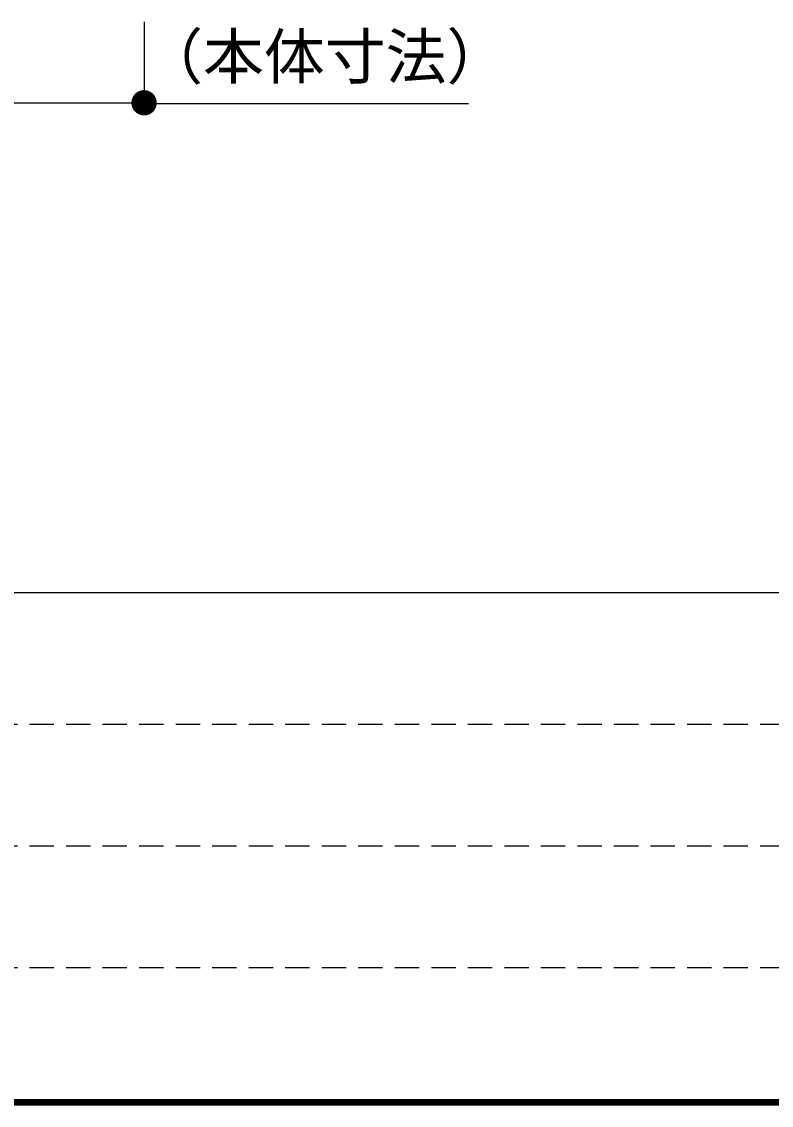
# Model space of a CAD drawing. Units: millimetres, scale not verified. Extents: x -8093 to 8093, y -5792 to 5792.
# Drawn here: x -4119 to -3010, y -5792 to -4189 of the extents above; entities that cross this region are included whole.
import ezdxf
from ezdxf.enums import TextEntityAlignment as Align

# ---------------------------------------------------------------- set-up
doc = ezdxf.new("R2010")
doc.units = ezdxf.units.MM
doc.header["$LTSCALE"] = 30
doc.linetypes.add('DASHED1', pattern=[1.8, 1.2, -0.6])
doc.layers.add('0-0_Axis_waku', color=7, linetype='Continuous', lineweight=25)
doc.layers.add('0-4_00クル-フ-6寸法', color=132, linetype='Continuous', lineweight=25)
doc.styles.add('ＭＳ ゴシック', font='')
doc.styles.get('ＭＳ ゴシック').set_extended_font_data('MS Gothic')

msp = doc.modelspace()

# ---------------------------------------------------------------- linework, layer by layer
at = {"layer": '0-0_Axis_waku'}
for p, q in [((-8085, -5034), (8085, -5034)), ((8087.4, -5786.4), (-8087.4, -5786.4)), ((8086.8, -5785.8), (-8086.8, -5785.8)), ((8086.2, -5785.2), (-8086.2, -5785.2)), ((8085.6, -5784.6), (-8085.6, -5784.6)), ((-8085, -5784), (8085, -5784)), ((8093.4, -5792.4), (-8093.4, -5792.4)), ((8092.8, -5791.8), (-8092.8, -5791.8)), ((8092.2, -5791.2), (-8092.2, -5791.2)), ((8091.6, -5790.6), (-8091.6, -5790.6)), ((8091, -5790), (-8091, -5790)), ((8090.4, -5789.4), (-8090.4, -5789.4)), ((8089.8, -5788.8), (-8089.8, -5788.8)), ((8089.2, -5788.2), (-8089.2, -5788.2)), ((8088.6, -5787.6), (-8088.6, -5787.6)), ((8088, -5787), (-8088, -5787))]:
    msp.add_line(p, q, dxfattribs=at)
at = {"layer": '0-0_Axis_waku', "linetype": 'DASHED1'}
for p, q in [((-75, -5229), (-8085, -5229)), ((-75, -5409), (-8085, -5409)), ((-75, -5589), (-8085, -5589))]:
    msp.add_line(p, q, dxfattribs=at)
at = {"layer": '0-4_00クル-フ-6寸法', "color": 4}
for p, q in [((-3937.71, -4189.37), (-3937.71, -4309.37)), ((-4502.91, -4309.37), (-3937.71, -4309.37)), ((-3937.71, -4310.43), (-3457.87, -4310.43))]:
    msp.add_line(p, q, dxfattribs=at)
at = {"layer": '0-4_00クル-フ-6寸法'}
for points in [[(-3937.71, -4309.37), (-3951.38, -4296.53), (-3949.66, -4294.92)], [(-3937.71, -4309.37), (-3949.66, -4294.92), (-3947.76, -4293.54)], [(-3937.71, -4309.37), (-3947.76, -4293.54), (-3945.7, -4292.4)], [(-3937.71, -4309.37), (-3945.7, -4292.4), (-3943.51, -4291.54)], [(-3937.71, -4309.37), (-3943.51, -4291.54), (-3941.23, -4290.95)], [(-3937.71, -4309.37), (-3941.23, -4290.95), (-3938.89, -4290.66)], [(-3937.71, -4309.37), (-3938.89, -4290.66), (-3936.53, -4290.66)], [(-3937.71, -4309.37), (-3936.53, -4290.66), (-3934.2, -4290.95)], [(-3937.71, -4309.37), (-3934.2, -4290.95), (-3931.92, -4291.54)], [(-3937.71, -4309.37), (-3931.92, -4291.54), (-3929.73, -4292.4)], [(-3937.71, -4309.37), (-3929.73, -4292.4), (-3927.67, -4293.54)], [(-3937.71, -4309.37), (-3927.67, -4293.54), (-3925.76, -4294.92)], [(-3937.71, -4309.37), (-3925.76, -4294.92), (-3924.04, -4296.53)], [(-3937.71, -4309.37), (-3956.46, -4309.37), (-3956.31, -4307.02)], [(-3937.71, -4309.37), (-3956.31, -4311.72), (-3956.46, -4309.37)], [(-3937.71, -4309.37), (-3956.31, -4307.02), (-3955.87, -4304.71)], [(-3937.71, -4309.37), (-3955.87, -4314.03), (-3956.31, -4311.72)], [(-3937.71, -4309.37), (-3955.87, -4304.71), (-3955.15, -4302.47)], [(-3937.71, -4309.37), (-3955.15, -4316.27), (-3955.87, -4314.03)], [(-3937.71, -4309.37), (-3955.15, -4302.47), (-3954.14, -4300.34)], [(-3937.71, -4309.37), (-3954.14, -4318.4), (-3955.15, -4316.27)], [(-3937.71, -4309.37), (-3954.14, -4300.34), (-3952.88, -4298.35)], [(-3937.71, -4309.37), (-3952.88, -4320.39), (-3954.14, -4318.4)], [(-3937.71, -4309.37), (-3952.88, -4298.35), (-3951.38, -4296.53)], [(-3937.71, -4309.37), (-3951.38, -4322.2), (-3952.88, -4320.39)], [(-3937.71, -4309.37), (-3949.66, -4323.82), (-3951.38, -4322.2)], [(-3937.71, -4309.37), (-3947.76, -4325.2), (-3949.66, -4323.82)], [(-3937.71, -4309.37), (-3945.7, -4326.33), (-3947.76, -4325.2)], [(-3937.71, -4309.37), (-3943.51, -4327.2), (-3945.7, -4326.33)], [(-3937.71, -4309.37), (-3941.23, -4327.79), (-3943.51, -4327.2)], [(-3937.71, -4309.37), (-3938.89, -4328.08), (-3941.23, -4327.79)], [(-3937.71, -4309.37), (-3936.53, -4328.08), (-3938.89, -4328.08)], [(-3937.71, -4309.37), (-3924.04, -4296.53), (-3922.54, -4298.35)], [(-3937.71, -4309.37), (-3922.54, -4298.35), (-3921.28, -4300.34)], [(-3937.71, -4309.37), (-3921.28, -4300.34), (-3920.28, -4302.47)], [(-3937.71, -4309.37), (-3920.28, -4302.47), (-3919.55, -4304.71)], [(-3937.71, -4309.37), (-3919.55, -4304.71), (-3919.11, -4307.02)], [(-3937.71, -4309.37), (-3919.11, -4307.02), (-3918.96, -4309.37)], [(-3937.71, -4309.37), (-3934.2, -4327.79), (-3936.53, -4328.08)], [(-3937.71, -4309.37), (-3931.92, -4327.2), (-3934.2, -4327.79)], [(-3937.71, -4309.37), (-3929.73, -4326.33), (-3931.92, -4327.2)], [(-3937.71, -4309.37), (-3927.67, -4325.2), (-3929.73, -4326.33)], [(-3937.71, -4309.37), (-3925.76, -4323.82), (-3927.67, -4325.2)], [(-3937.71, -4309.37), (-3924.04, -4322.2), (-3925.76, -4323.82)], [(-3937.71, -4309.37), (-3922.54, -4320.39), (-3924.04, -4322.2)], [(-3937.71, -4309.37), (-3921.28, -4318.4), (-3922.54, -4320.39)], [(-3937.71, -4309.37), (-3920.28, -4316.27), (-3921.28, -4318.4)], [(-3937.71, -4309.37), (-3919.55, -4314.03), (-3920.28, -4316.27)], [(-3937.71, -4309.37), (-3919.11, -4311.72), (-3919.55, -4314.03)], [(-3937.71, -4309.37), (-3918.96, -4309.37), (-3919.11, -4311.72)]]:
    msp.add_solid(points, dxfattribs=at)

# ---------------------------------------------------------------- texts
at = {"layer": '0-4_00クル-フ-6寸法', "color": 4, "style": 'ＭＳ ゴシック'}
msp.add_text('（本体寸法）', height=65.98, dxfattribs=at).set_placement((-3940.55, -4293.76), align=Align.BOTTOM_LEFT)

doc.saveas('drawing.dxf')
